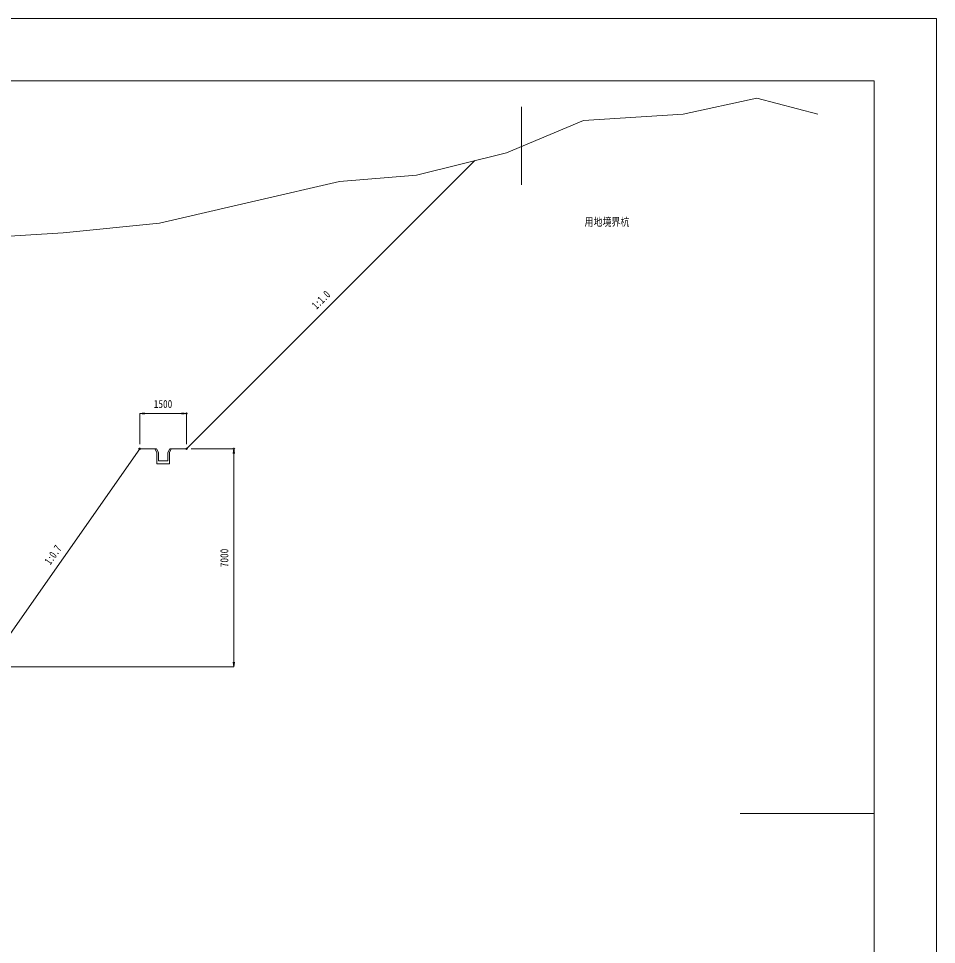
# Model space of a CAD drawing. Units: millimetres, scale not verified. Extents: x -42050 to 42050, y -32200 to 29700.
# Drawn here: x 12621 to 42050, y 0 to 29700 of the extents above; entities that cross this region are included whole.
import ezdxf
from ezdxf.enums import TextEntityAlignment as Align

# ---------------------------------------------------------------- set-up
doc = ezdxf.new("R2010")
doc.units = ezdxf.units.MM
doc.header["$LTSCALE"] = 200
doc.header["$PDMODE"] = 32
doc.header["$PDSIZE"] = 40
for name, color, linetype, lineweight in [('0-0_0', 7, 'Continuous', 18), ('0-2_D-TTL', 2, 'Continuous', 18), ('0-6_D-BGD', 7, 'Continuous', 18), ('0-7_D-BMK', 2, 'Continuous', 18), ('0-8_D-BMK-ROW', 30, 'Continuous', 18), ('0-9_D-BMK-HTXT', 7, 'Continuous', 18), ('0-A_D-STR', 1, 'Continuous', 18), ('0-C_D-STR-STRB', 4, 'Continuous', 18), ('0-D_D-STR-DIM', 7, 'Continuous', 18)]:
    doc.layers.add(name, color=color, linetype=linetype, lineweight=lineweight)
doc.layers.add('0-1_DEFPOINTS', color=7, linetype='Continuous')
doc.layers.add('0-E_D-STR-TXT', color=7, linetype='Continuous')
doc.styles.add('ＭＳ ゴシック', font='')
doc.styles.get('ＭＳ ゴシック').set_extended_font_data('MS Gothic')

# ---------------------------------------------------------------- blocks, each defined once
blk = doc.blocks.new('open_arrow_20')
at = {"layer": '0-0_0'}
blk.add_line((0, 0), (-1, 0), dxfattribs=at)
blk.add_lwpolyline([(-7.5, 1.25), (0, 0), (-7.5, -1.25)], dxfattribs=at)
blk = doc.blocks.new('D84')
at = {"layer": '0-1_DEFPOINTS'}
for p in [(60056.4, 45600.3), (61572.5, 45600.3), (53656.4, 38600.3)]:
    blk.add_point(p, dxfattribs=at)
at = {"layer": '0-D_D-STR-DIM'}
for p, q in [((60206.4, 45600.3), (61572.5, 45600.3)), ((61572.5, 38620.3), (61572.5, 45580.3)), ((53806.4, 38600.3), (61572.5, 38600.3))]:
    blk.add_line(p, q, dxfattribs=at)
at = {"layer": '0-D_D-STR-DIM', "xscale": 20, "yscale": 20}
for p, rotation in [((61572.5, 45600.3), 90), ((61572.5, 38600.3), 270)]:
    blk.add_blockref('open_arrow_20', p, dxfattribs=dict(at, rotation=rotation))
at = {"layer": '0-D_D-STR-DIM', "style": 'ＭＳ ゴシック', "width": 0.85}
blk.add_text('7000', height=256.6, rotation=90, dxfattribs=at).set_placement((61472.5, 41800.5), align=Align.BOTTOM_LEFT)
blk = doc.blocks.new('D86')
at = {"layer": '0-1_DEFPOINTS'}
for p in [(60056.4, 46731.1), (58556.4, 45600.3), (60056.4, 45600.3)]:
    blk.add_point(p, dxfattribs=at)
at = {"layer": '0-D_D-STR-DIM'}
for p, q in [((58556.4, 45750.3), (58556.4, 46731.1)), ((58576.4, 46731.1), (60036.4, 46731.1)), ((60056.4, 45750.3), (60056.4, 46731.1))]:
    blk.add_line(p, q, dxfattribs=at)
at = {"layer": '0-D_D-STR-DIM', "xscale": 20, "yscale": 20, "rotation": 180}
blk.add_blockref('open_arrow_20', (58556.4, 46731.1), dxfattribs=at)
at = {"layer": '0-D_D-STR-DIM', "xscale": 20, "yscale": 20}
blk.add_blockref('open_arrow_20', (60056.4, 46731.1), dxfattribs=at)
at = {"layer": '0-D_D-STR-DIM', "style": 'ＭＳ ゴシック', "width": 0.85}
blk.add_text('1500', height=256.6, dxfattribs=at).set_placement((59006.6, 46831.1), align=Align.BOTTOM_LEFT)

msp = doc.modelspace()

# ---------------------------------------------------------------- linework, layer by layer
at = {"layer": '0-0_0'}
msp.add_lwpolyline([(-42050, -29700), (42050, -29700), (42050, 29700), (-42050, 29700)], close=True, dxfattribs=at)
at = {"layer": '0-2_D-TTL'}
for p, q in [((40050, 27700), (-39050, 27700)), ((40050, -27700), (40050, 27700))]:
    msp.add_line(p, q, dxfattribs=at)
msp.add_lwpolyline([(-40050, 27700), (40050, 27700), (40050, -27700)], dxfattribs=at)
at = {"layer": '0-6_D-BGD'}
msp.add_lwpolyline([(-36700.9, 20147.8), (-32582.6, 21485.6), (-29802.8, 22206), (-27228.9, 22514.7), (-24758, 22514.7), (-21360.4, 21897.3), (-17551.1, 21279.8), (-15183.1, 21074), (-9829.4, 20868.2), (-5402.2, 21794.4), (-563.3, 22514.7), (3143.1, 22617.6), (7055.4, 22617.6), (10761.9, 22617.6), (14056.4, 22823.5), (17145.1, 23132.2), (20233.8, 23852.6), (22910.7, 24470), (25381.6, 24675.9), (28264.4, 25396.2), (30735.3, 26425.3), (33927, 26631.2), (36295, 27145.7), (38251.1, 26631.2)], dxfattribs=at)
at = {"layer": '0-7_D-BMK'}
msp.add_line((35758.1, 4196.6), (40050, 4196.6), dxfattribs=at)
at = {"layer": '0-8_D-BMK-ROW'}
msp.add_line((28748.5, 24369.5), (28748.5, 26869.5), dxfattribs=at)
at = {"layer": '0-A_D-STR'}
for p, q in [((18006.4, 15900.3), (27248.5, 25142.4)), ((17471.7, 15900.3), (18006.4, 15900.3))]:
    msp.add_line(p, q, dxfattribs=at)
msp.add_lwpolyline([(11606.4, 8900.3), (16506.4, 15900.3), (17041, 15900.3)], dxfattribs=at)
at = {"layer": '0-C_D-STR-STRB'}
for points in [[(16994.1, 15900.3), (17056.9, 15785.3), (17056.9, 15415.2), (17455.9, 15415.2), (17455.9, 15785.3), (17518.7, 15900.3)], [(17041, 15900.3), (17103.8, 15785.3), (17103.8, 15512.4), (17409, 15512.4), (17409, 15785.3), (17471.7, 15900.3)]]:
    msp.add_lwpolyline(points, dxfattribs=at)

# ---------------------------------------------------------------- block references
at = {"layer": '0-D_D-STR-DIM'}
for name in ['D86', 'D84']:
    msp.add_blockref(name, (-42050, -29700), dxfattribs=at)

# ---------------------------------------------------------------- texts
at = {"layer": '0-9_D-BMK-HTXT', "style": 'ＭＳ ゴシック', "width": 0.8}
msp.add_text('用地境界杭', height=256.6, dxfattribs=at).set_placement((30766.7, 22970.4), align=Align.BOTTOM_LEFT)
at = {"layer": '0-E_D-STR-TXT', "style": 'ＭＳ ゴシック', "width": 0.75}
for s, rotation, p in [('1:1.0', 45, (22229.7, 20300.4)), ('1:0.7', 55.008, (13703.1, 12113.6))]:
    msp.add_text(s, height=256.6, rotation=rotation, dxfattribs=at).set_placement(p, align=Align.BOTTOM_LEFT)

doc.saveas('drawing.dxf')
